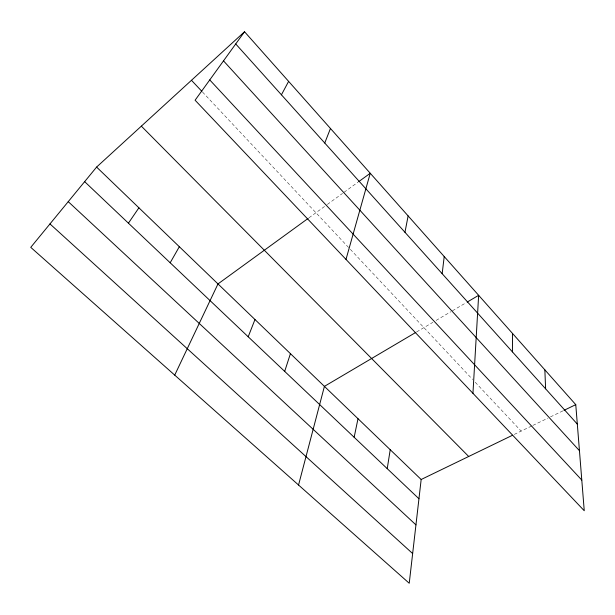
<?xml version="1.0" encoding="UTF-8"?>
<svg xmlns="http://www.w3.org/2000/svg" width="615" height="615" viewBox="0 0 615 615"><rect width="100%" height="100%" fill="white"/><g stroke="black" fill="none" stroke-linecap="round" stroke-linejoin="round"><path stroke-width="0.46" stroke-dasharray="3.08 2.31" d="M308.968 217.802L326.58 205.003M327.341 204.449L342.54 193.402M344.077 192.287L357.93 182.217M416.647 331.916L432.86 322.345M436.112 320.423L450.764 311.774M452.402 310.806L465.524 303.064M514.255 434.428L532.044 425.818M532.882 425.411L547.973 418.108M550.494 416.885L563.132 410.766M202.52 92.05L349.697 248.66M350.35 249.352L472.658 379.501M475.249 382.261L521.143 431.092"/><path stroke-width="0.92" d="M512.426 351.888L512.518 333.445M472.943 393.323L478.647 295.315L467.169 302.096M96.601 167.08L421.167 479.5L409.236 583.258L30.75 247.345L96.601 167.08L244.539 31.742L575.763 404.647L584.25 510.742L195.093 100.214L244.539 31.742M442.162 273.698L444.215 256.54M387.227 468.653L390.225 449.711M404.962 232.293L408.122 215.911M354.155 437.28L357.999 418.7M298.552 485.02L324.413 386.366L415.84 332.392M345.999 259.407L370.245 173.269L358.706 181.656M284.691 371.391L290.426 353.648M248.199 336.782L254.979 319.531M324.751 143.026L330.463 128.481M174.722 375.119L217.987 283.922L308.2 218.363M281.432 94.81L288.612 81.365M170.186 262.774L179.334 246.723M128.42 223.168L138.913 207.809M421.167 479.5L512.533 435.259M563.97 410.359L575.763 404.647M49.969 223.921L412.65 553.554M68.234 201.651L415.948 524.879M84.647 181.648L418.953 498.75M141.35 126.144L468.707 456.484M191.473 80.288L201.874 91.358M209.746 79.927L581.798 480.077M223.506 60.87L579.445 450.695M235.73 43.949L577.324 424.112M544.852 369.853L545.62 388.834"/></g></svg>
